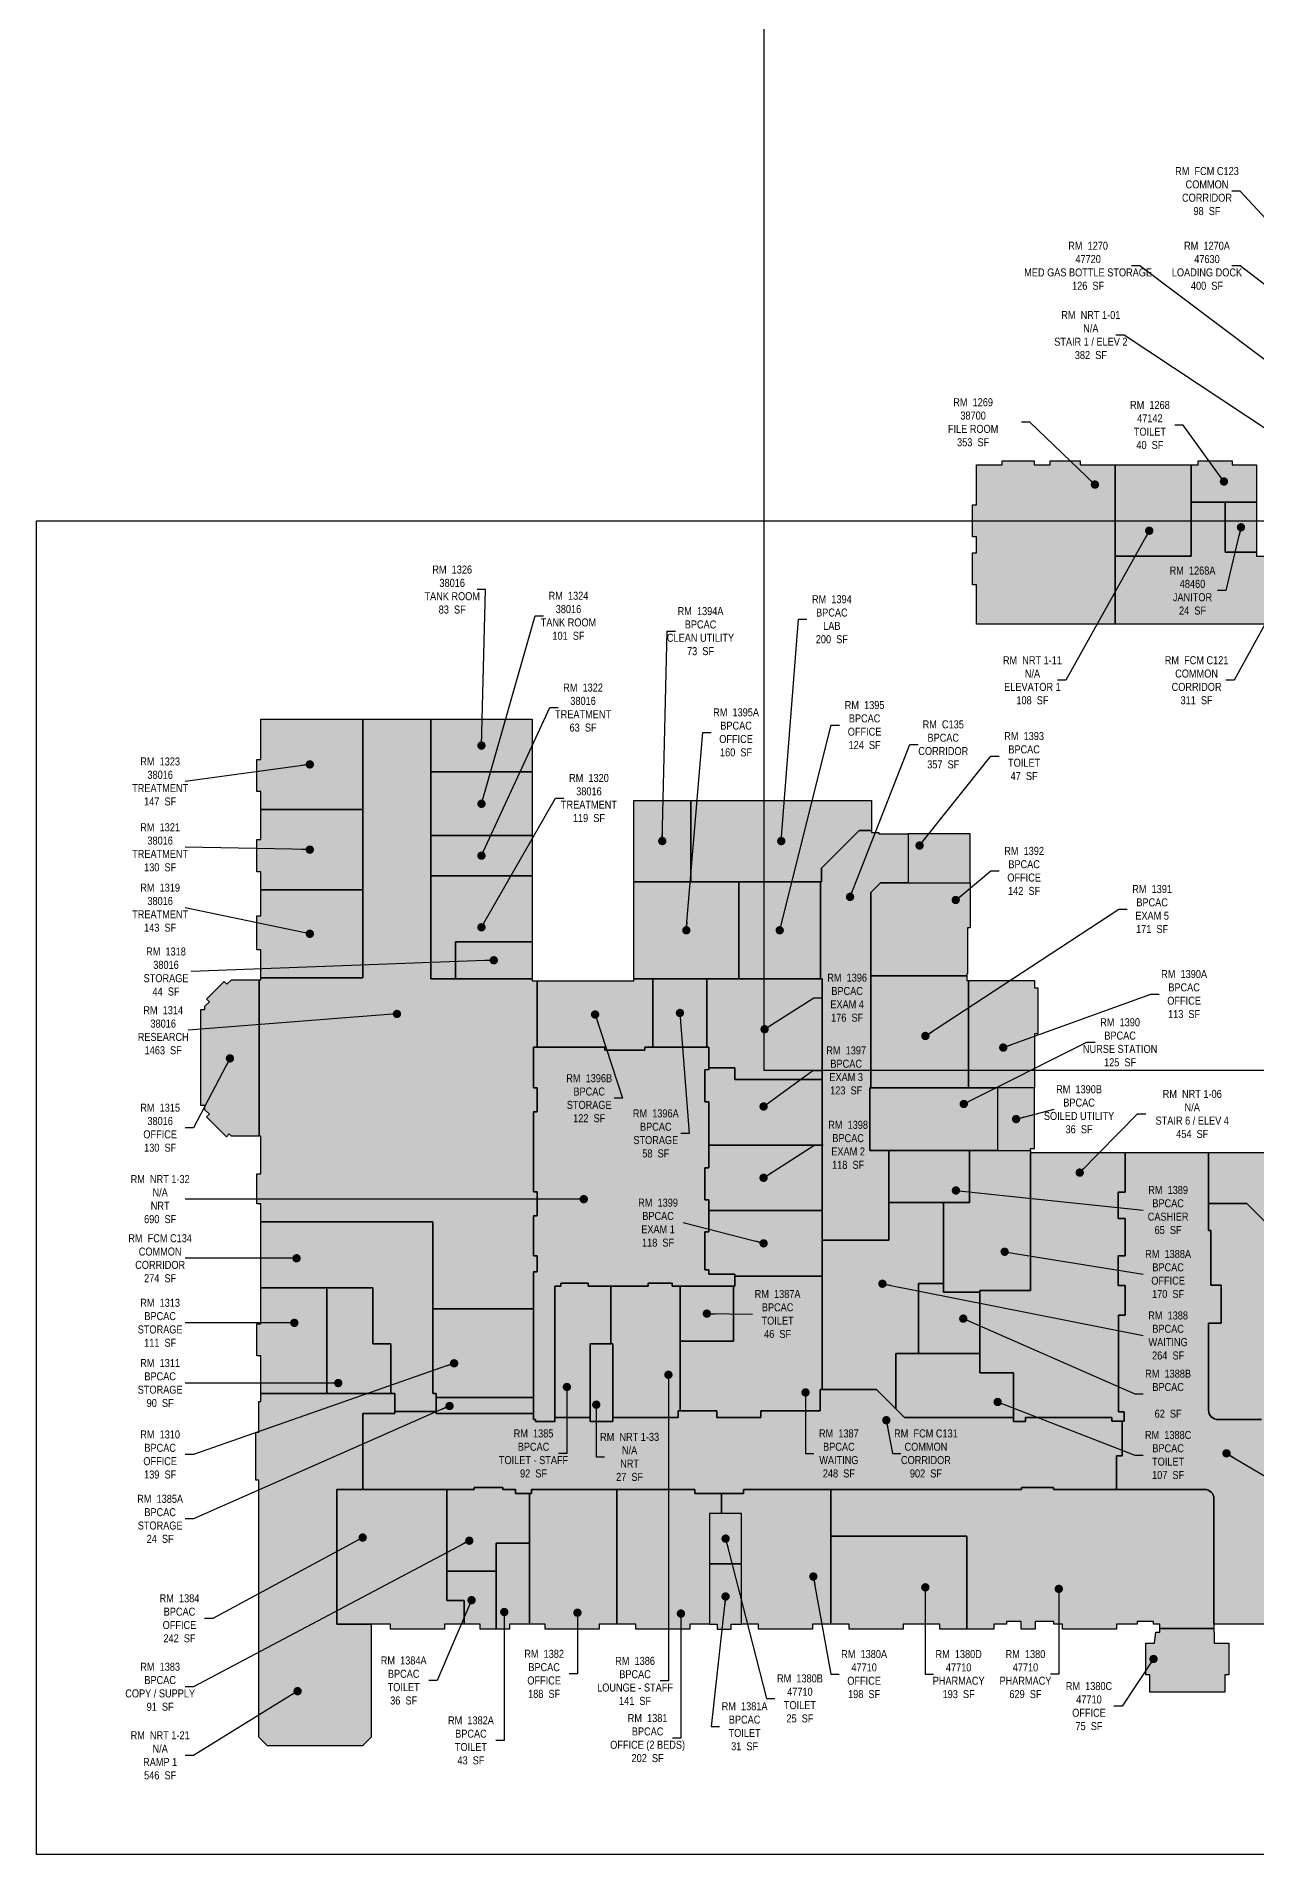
# Model space of a CAD drawing. Header units: inches. Extents: x -324 to 5663, y -491 to 4257.
# Drawn here: x -324 to 1506, y -155 to 2572 of the extents above; entities that cross this region are included whole.
import ezdxf

# ---------------------------------------------------------------- set-up
doc = ezdxf.new("R2010")
doc.units = ezdxf.units.IN
doc.header["$LTSCALE"] = 48
doc.header["$MEASUREMENT"] = 0
for name, color, linetype in [('0-LABEL', 3, 'Continuous'), ('1-NRT', 200, 'Continuous'), ('1-NRT-PTN', 253, 'Continuous'), ('3-FCM', 190, 'Continuous'), ('3-FCM-PTN', 9, 'Continuous'), ('4-OCC', 6, 'Continuous'), ('4-OCC-PTN', 95, 'Continuous')]:
    doc.layers.add(name, color=color, linetype=linetype)
doc.layers.add('VP-Window', color=2, linetype='Continuous', plot=False)
doc.styles.add('ArialN', font='ARIALN.TTF')
doc.dimstyles.new('AB-200', dxfattribs={"dimscale": 200, "dimtxt": 0.070312, "dimasz": 0.0625, "dimexe": 0.0625, "dimexo": 0.125, "dimgap": 0.1875, "dimtad": 0, "dimdec": 4, "dimrnd": 0.0625, "dimzin": 0, "dimdsep": 46, "dimlunit": 4, "dimtxsty": 'ArialN', "dimblk": 'ARCHTICK', "dimcen": 0.0625, "dimclrd": 256, "dimclre": 256, "dimclrt": 256, "dimadec": 0, "dimazin": 0, "dimtfac": 1, "dimtdec": 4, "dimtofl": 0, "dimtmove": 2, "dimatfit": 3, "dimldrblk": 'DOT', "dimfxl": 0, "dimfrac": 2, "dimtolj": 1, "dimtzin": 0, "dimlwd": -1, "dimlwe": -1, "dimarcsym": 0})

# ---------------------------------------------------------------- blocks, each defined once
blk = doc.blocks.new('_ArchTick')
at = {"const_width": 0.15}
blk.add_lwpolyline([(-0.5, -0.5), (0.5, 0.5)], dxfattribs=at)
blk = doc.blocks.new('_Dot')
at = {"lineweight": -2}
blk.add_line((-0.5, 0), (-1, 0), dxfattribs=at)
at = {"const_width": 0.5}
blk.add_lwpolyline([(-0.25, 0, 1), (0.25, 0, 1)], format="xyb", close=True, dxfattribs=at)

msp = doc.modelspace()

# ---------------------------------------------------------------- hatches: boundary and pattern name
at = {"layer": '1-NRT-PTN'}
for points in [[(1294, 1792.8), (1294, 1929.8), (1408, 1929.8), (1408, 1792.8)], [(453.4, 495.1), (424.4, 495.1), (424.4, 498.1), (421.4, 498.1), (421.4, 719.6), (426.9, 719.6), (426.9, 743.6), (421.4, 743.6), (421.4, 803.6), (426.9, 803.6), (426.9, 839.6), (421.4, 839.6), (421.4, 959.6), (426.9, 959.6), (426.9, 995.6), (421.4, 995.6), (421.4, 1056.6), (528.4, 1056.6), (528.4, 1051.9), (588.4, 1051.9), (588.4, 1056.6), (684.4, 1056.6), (684.4, 1022.6), (678.4, 1022.6), (678.4, 974.6), (684.4, 974.6), (684.4, 875.6), (678.4, 875.6), (678.4, 827.6), (684.4, 827.6), (684.4, 779.6), (678.4, 779.6), (678.4, 722.6), (684.4, 722.6), (684.4, 716.1), (723.1, 716.1), (723.1, 698.1), (629.4, 698.1), (629.4, 702.6), (593.4, 702.6), (593.4, 698.1), (503.4, 698.1), (503.4, 702.6), (462.4, 702.6), (462.4, 698.1), (453.4, 698.1)], [(1308.9, 898.6), (1308.9, 839.1), (1298.4, 839.1), (1298.4, 799.6), (1308.9, 799.6), (1308.9, 743.6), (1298.4, 743.6), (1298.4, 699.1), (1308.9, 699.1), (1308.9, 654.6), (1298.9, 654.6), (1298.9, 509.6), (1307.4, 509.6), (1307.4, 495.6), (1288.9, 495.6), (1288.9, 501.1), (1159.4, 501.1), (1159.4, 495.1), (1141.4, 495.1), (1141.4, 568.1), (1090.9, 568.1), (1090.9, 691.6), (1166.9, 691.6), (1166.9, 898.6)], [(506.4, 611.6), (540.4, 611.6), (540.4, 495.1), (506.4, 495.1)], [(165.4, 507.1), (165.4, 393.1), (126.4, 393.1), (126.4, 191), (177.8, 191), (177.8, 21.7), (164.7, 8.6), (22.1, 8.6), (9, 21.7), (9, 407), (4.5, 407), (4.5, 479), (9, 479), (9, 498.1), (9.4, 498.1), (9.4, 525.1), (12, 525.1), (12, 537.1), (213.4, 537.1), (213.4, 507.1)]]:
    msp.add_hatch(color=256, dxfattribs=at).paths.add_polyline_path(points)
at = {"layer": '3-FCM-PTN'}
for points in [[(1686.5, 1792.8), (1686.5, 1682.8), (1641.7, 1682.8), (1641.7, 1690.8), (1294, 1690.8), (1294, 1792.8), (1408, 1792.8), (1408, 1873.6), (1459, 1873.6), (1459, 1798.6), (1506, 1798.6), (1506, 1792.8)], [(275.4, 510.1), (213.4, 510.1), (213.4, 537.1), (207.4, 537.1), (207.4, 611.6), (180.4, 611.6), (180.4, 695.6), (12, 695.6), (12, 794.6), (270.4, 794.6), (270.4, 537.1), (275.4, 537.1)], [(1304.1, 495.6), (1304.1, 443.6), (1295.9, 443.6), (1295.9, 393.1), (1201.4, 393.1), (1201.4, 396.1), (1153.4, 396.1), (1153.4, 393.1), (736.4, 393.1), (736.4, 387.1), (663.4, 387.1), (663.4, 393.1), (418.4, 393.1), (418.4, 387.1), (394.4, 387.1), (394.4, 393.1), (375.4, 393.1), (375.4, 396.1), (332.4, 396.1), (332.4, 393.1), (165.4, 393.1), (165.4, 498.1), (165.4, 507.1), (213.4, 507.1), (213.4, 510.1), (275.4, 510.1), (275.4, 507.1), (421.4, 507.1), (421.4, 498.1), (424.4, 498.1), (424.4, 495.1), (453.4, 495.1), (453.4, 501.1), (506.4, 501.1), (506.4, 495.1), (540.4, 495.1), (540.4, 501.1), (638.4, 501.1), (638.4, 511.2), (696.4, 511.2), (696.4, 501.1), (762.4, 501.1), (762.4, 511.2), (851.4, 511.2), (851.4, 543.1), (935.9, 543.1), (962.3, 516.7), (977.9, 501.1), (1141.4, 501.1), (1141.4, 495.1), (1159.4, 495.1), (1159.4, 501.1), (1288.9, 501.1), (1288.9, 495.6)]]:
    msp.add_hatch(color=256, dxfattribs=at).paths.add_polyline_path(points)
h = msp.add_hatch(color=256, dxfattribs=at)
edge = h.paths.add_edge_path()
edge.add_line((1936.9, 498), (1936.9, 389.5))
edge.add_line((1936.9, 389.5), (1741.9, 389.5))
edge.add_line((1741.9, 389.5), (1741.9, 371.5))
edge.add_line((1741.9, 371.5), (1725.9, 371.5))
edge.add_line((1725.9, 371.5), (1725.9, 365.5))
edge.add_line((1725.9, 365.5), (1711.9, 365.5))
edge.add_line((1711.9, 365.5), (1711.9, 197))
edge.add_line((1711.9, 197), (1705.9, 197))
edge.add_line((1705.9, 197), (1705.9, 191))
edge.add_line((1705.9, 191), (1693.9, 191))
edge.add_line((1693.9, 191), (1693.9, 179))
edge.add_line((1693.9, 179), (1702.8, 179))
edge.add_line((1702.8, 179), (1704.8, 162.6))
edge.add_line((1704.8, 162.6), (1715.8, 162.6))
edge.add_line((1715.8, 162.6), (1715.8, 115.1))
edge.add_line((1715.8, 115.1), (1709.8, 115.1))
edge.add_line((1709.8, 115.1), (1709.8, 89.1))
edge.add_line((1709.8, 89.1), (1596.4, 89.1))
edge.add_line((1596.4, 89.1), (1596.4, 115.1))
edge.add_line((1596.4, 115.1), (1590.4, 115.1))
edge.add_line((1590.4, 115.1), (1590.4, 162.6))
edge.add_line((1590.4, 162.6), (1612.6, 162.6))
edge.add_line((1612.6, 162.6), (1612.6, 179))
edge.add_line((1612.6, 179), (1612.9, 179))
edge.add_line((1612.9, 179), (1612.9, 191))
edge.add_line((1612.9, 191), (1441.9, 191))
edge.add_line((1441.9, 191), (1441.9, 379.1))
edge.add_arc((1427.9, 379.1), 14, 0, 90)
edge.add_line((1427.9, 393.1), (1295.9, 393.1))
edge.add_line((1295.9, 393.1), (1295.9, 443.6))
edge.add_line((1295.9, 443.6), (1304.1, 443.6))
edge.add_line((1304.1, 443.6), (1304.1, 495.6))
edge.add_line((1304.1, 495.6), (1307.4, 495.6))
edge.add_line((1307.4, 495.6), (1307.4, 509.6))
edge.add_line((1307.4, 509.6), (1298.9, 509.6))
edge.add_line((1298.9, 509.6), (1298.9, 561.6))
edge.add_line((1298.9, 561.6), (1298.9, 602.6))
edge.add_line((1298.9, 602.6), (1298.9, 654.6))
edge.add_line((1298.9, 654.6), (1308.9, 654.6))
edge.add_line((1308.9, 654.6), (1308.9, 699.1))
edge.add_line((1308.9, 699.1), (1298.4, 699.1))
edge.add_line((1298.4, 699.1), (1298.4, 743.6))
edge.add_line((1298.4, 743.6), (1308.9, 743.6))
edge.add_line((1308.9, 743.6), (1308.9, 799.6))
edge.add_line((1308.9, 799.6), (1298.4, 799.6))
edge.add_line((1298.4, 799.6), (1298.4, 839.1))
edge.add_line((1298.4, 839.1), (1308.9, 839.1))
edge.add_line((1308.9, 839.1), (1308.9, 898.6))
edge.add_line((1308.9, 898.6), (1433.9, 898.6))
edge.add_line((1433.9, 898.6), (1433.9, 781.6))
edge.add_line((1433.9, 781.6), (1437.4, 781.6))
edge.add_line((1437.4, 781.6), (1437.4, 699.6))
edge.add_line((1437.4, 699.6), (1452.9, 699.6))
edge.add_line((1452.9, 699.6), (1452.9, 642.6))
edge.add_line((1452.9, 642.6), (1433.9, 642.6))
edge.add_line((1433.9, 642.6), (1433.9, 512))
edge.add_arc((1447.9, 512), 14, 180, 270)
edge.add_line((1447.9, 498), (1513.4, 498))
edge.add_line((1513.4, 498), (1513.4, 518.4))
edge.add_line((1513.4, 518.4), (1541.4, 518.4))
edge.add_line((1541.4, 518.4), (1541.4, 517))
edge.add_line((1541.4, 517), (1554.4, 517))
edge.add_line((1554.4, 517), (1554.4, 534))
edge.add_line((1554.4, 534), (1599.4, 534))
edge.add_line((1599.4, 534), (1599.4, 531))
edge.add_line((1599.4, 531), (1633.4, 531))
edge.add_line((1633.4, 531), (1633.4, 534))
edge.add_line((1633.4, 534), (1640.4, 534))
edge.add_line((1640.4, 534), (1640.4, 517))
edge.add_line((1640.4, 517), (1651.4, 517))
edge.add_line((1651.4, 517), (1651.4, 498))
edge.add_line((1651.4, 498), (1717, 498))
edge.add_line((1717, 498), (1717, 517.5))
edge.add_line((1717, 517.5), (1784.4, 517.5))
edge.add_line((1784.4, 517.5), (1784.4, 498))
edge.add_line((1784.4, 498), (1873, 498))
edge.add_line((1873, 498), (1873, 508))
edge.add_line((1873, 508), (1930.9, 508))
edge.add_line((1930.9, 508), (1930.9, 498))
edge.add_line((1930.9, 498), (1936.9, 498))
at = {"layer": '4-OCC-PTN'}
for color, points in [(151, [(1294, 1929.8), (1294, 1690.8), (1086, 1690.8), (1086, 1749.6), (1080, 1749.6), (1080, 1797.6), (1086, 1797.6), (1086, 1821.6), (1080, 1821.6), (1080, 1869.6), (1086, 1869.6), (1086, 1929.8), (1124.2, 1929.8), (1124.2, 1935.8), (1172.2, 1935.8), (1172.2, 1929.8), (1196.2, 1929.8), (1196.2, 1935.8), (1241.2, 1935.8), (1241.2, 1929.8)]), (52, [(1506, 1873.6), (1408, 1873.6), (1408, 1929.8), (1418.2, 1929.8), (1418.2, 1935.8), (1469.2, 1935.8), (1469.2, 1929.8), (1506, 1929.8)]), (201, [(1459, 1873.6), (1506, 1873.6), (1506, 1798.6), (1459, 1798.6)]), (16, [(165.4, 1548.3), (165.4, 1412.6), (12, 1412.6), (12, 1439.6), (6, 1439.6), (6, 1487.6), (12, 1487.6), (12, 1548.3)]), (16, [(426.9, 1155.8), (426.9, 1056.6), (421.4, 1056.6), (421.4, 995.6), (426.9, 995.6), (426.9, 959.6), (421.4, 959.6), (421.4, 839.6), (426.9, 839.6), (426.9, 803.6), (421.4, 803.6), (421.4, 743.6), (426.9, 743.6), (426.9, 719.6), (421.4, 719.6), (421.4, 664.1), (270.4, 664.1), (270.4, 794.6), (12, 794.6), (12, 821.6), (6, 821.6), (6, 866.6), (12, 866.6), (12, 923), (9.5, 923), (9.5, 1157.3), (12, 1157.3), (12, 1160.3), (165.4, 1160.3), (165.4, 1548.3), (267.4, 1548.3), (267.4, 1158.8), (419, 1158.8), (419, 1155.8)]), (16, [(267.4, 1548.3), (419, 1548.3), (419, 1469.1), (267.4, 1469.1)]), (16, [(267.4, 1469.1), (419, 1469.1), (419, 1373.6), (267.4, 1373.6)]), (105, [(571.5, 1426.3), (657.4, 1426.3), (657.4, 1304.6), (571.5, 1304.6)]), (105, [(928.5, 1381.1), (909.6, 1381.1), (853.4, 1324.9), (853.4, 1304.6), (657.4, 1304.6), (657.4, 1426.3), (928.5, 1426.3)]), (16, [(165.4, 1412.6), (165.4, 1292.6), (12, 1292.6), (12, 1319.6), (6, 1319.6), (6, 1367.6), (12, 1367.6), (12, 1412.6)]), (16, [(419, 1313.6), (267.4, 1313.6), (267.4, 1373.6), (419, 1373.6)]), (105, [(983.4, 1376.3), (983.4, 1303.1), (942, 1303.1), (927.4, 1288.5), (927.4, 995.6), (925.9, 995.6), (925.9, 901.6), (954.4, 901.6), (954.4, 767.1), (854.4, 767.1), (854.4, 1158.8), (851.9, 1158.8), (851.9, 1304.6), (853.4, 1304.6), (853.4, 1324.9), (909.6, 1381.1), (928.5, 1381.1), (928.5, 1378.1), (939.5, 1378.1), (939.5, 1376.3)]), (105, [(983.4, 1303.1), (1076.4, 1303.1), (1076.4, 1376.3), (983.4, 1376.3)]), (16, [(419, 1214.6), (304.4, 1214.6), (304.4, 1158.8), (267.4, 1158.8), (267.4, 1313.6), (419, 1313.6)]), (16, [(165.4, 1292.6), (165.4, 1160.3), (12, 1160.3), (12, 1202.6), (6, 1202.6), (6, 1253.6), (12, 1253.6), (12, 1292.6)]), (105, [(729.4, 1158.8), (571.7, 1158.8), (571.7, 1304.6), (729.4, 1304.6)]), (105, [(851.9, 1158.8), (729.4, 1158.8), (729.4, 1304.6), (851.9, 1304.6)]), (105, [(1071.3, 1163.6), (927.4, 1163.6), (927.4, 1288.5), (942, 1303.1), (1076.4, 1303.1), (1076.4, 1235.6), (1072.4, 1235.6), (1072.4, 1166.6), (1071.3, 1166.6)]), (16, [(304.4, 1214.6), (419, 1214.6), (419, 1158.8), (304.4, 1158.8)]), (16, [(9.5, 1157.3), (9.5, 923), (-32, 923), (-35.2, 926.2), (-39.4, 921.9), (-69.2, 951.7), (-65, 955.9), (-71.6, 962.6), (-71.7, 969.1), (-77.7, 969.1), (-77.7, 1113.1), (-71.7, 1113.1), (-71.7, 1117.7), (-65, 1124.4), (-69.3, 1128.6), (-42.9, 1154.9), (-38.7, 1150.7), (-32, 1157.3)]), (105, [(600.4, 1158.8), (600.4, 1056.6), (588.4, 1056.6), (588.4, 1051.9), (528.4, 1051.9), (528.4, 1056.6), (426.9, 1056.6), (426.9, 1155.8), (571.7, 1155.8), (571.7, 1158.8)]), (105, [(600.4, 1158.8), (681.4, 1158.8), (681.4, 1056.6), (600.4, 1056.6)]), (105, [(854.4, 1007.7), (723.4, 1007.7), (723.4, 1025.3), (684.4, 1025.3), (684.4, 1056.6), (681.4, 1056.6), (681.4, 1158.8), (854.4, 1158.8)]), (105, [(927.4, 1163.6), (1071.3, 1163.6), (1071.3, 1156.6), (1073.8, 1156.6), (1073.8, 995.6), (927.4, 995.6)]), (105, [(1172.9, 995.6), (1073.8, 995.6), (1073.8, 1156.6), (1172.9, 1156.6), (1172.9, 1145.6), (1177.9, 1145.6), (1177.9, 1076.6), (1172.9, 1076.6)]), (105, [(854.4, 909.6), (684.4, 909.6), (684.4, 974.6), (678.4, 974.6), (678.4, 1022.6), (684.4, 1022.8), (684.4, 1025.3), (723.4, 1025.3), (723.4, 1007.7), (854.4, 1007.7)]), (105, [(1117.5, 901.6), (925.9, 901.6), (925.9, 995.6), (1117.5, 995.6)]), (105, [(1166.9, 901.6), (1166.9, 904.6), (1172.9, 904.6), (1172.9, 995.6), (1117.5, 995.6), (1117.5, 901.6)]), (105, [(854.4, 811.4), (684.4, 811.4), (684.4, 827.6), (678.4, 827.6), (678.4, 875.6), (684.4, 875.6), (684.4, 909.6), (854.4, 909.6)]), (105, [(954.4, 901.6), (1075.1, 901.6), (1075.1, 823.6), (954.4, 823.6)]), (105, [(1090.9, 688.9), (1036.4, 688.9), (1036.4, 823.6), (1075.1, 823.6), (1075.1, 901.6), (1166.9, 901.6), (1166.9, 691.6), (1090.9, 691.6)]), (105, [(2234.9, 633.5), (2189.4, 633.5), (2189.4, 498), (2118.1, 498), (2118.1, 645), (1733.8, 645), (1733.8, 660.6), (1671.5, 660.6), (1671.5, 680.6), (1577.4, 680.6), (1577.4, 712.6), (1576.4, 712.6), (1576.4, 737.1), (1491.3, 822.1), (1433.9, 822.1), (1433.9, 898.6), (1524.4, 898.6), (1524.4, 859.1), (1613.4, 770.1), (1778.6, 770.1), (1778.6, 726.6), (1773.4, 726.6), (1773.4, 696.2), (1808.9, 696.2), (1808.9, 703.1), (1889.9, 703.1), (1889.9, 696.2), (1944.9, 696.2), (1944.9, 703.1), (2025.9, 703.1), (2025.9, 696.2), (2080.9, 696.2), (2080.9, 703.1), (2161.9, 703.1), (2161.9, 696.2), (2216.9, 696.2), (2216.9, 703.1), (2234.9, 703.1)]), (105, [(964.8, 514.2), (935.9, 543.1), (854.4, 543.1), (854.4, 767.1), (954.4, 767.1), (954.4, 823.6), (1036.4, 823.6), (1036.4, 702.2), (998.9, 702.2), (998.9, 597.2), (964.8, 597.2)]), (105, [(854.4, 713.1), (723.1, 713.1), (723.1, 716.1), (684.4, 716.1), (684.4, 722.6), (678.4, 722.6), (678.4, 779.6), (684.4, 779.6), (684.4, 811.4), (854.4, 811.4)]), (105, [(641.4, 511.2), (641.4, 615.4), (721.1, 615.4), (721.1, 698.1), (723.1, 698.1), (723.1, 713.1), (854.4, 713.1), (854.4, 543.1), (851.4, 543.1), (851.4, 511.2), (762.4, 511.2), (762.4, 501.1), (696.4, 501.1), (696.4, 511.2)]), (105, [(111.4, 537.1), (12, 537.1), (12, 593.6), (6, 593.6), (6, 641.6), (12, 641.6), (12, 695.6), (111.4, 695.6)]), (105, [(111.4, 537.1), (111.4, 695.6), (180.4, 695.6), (180.4, 611.6), (207.4, 611.6), (207.4, 537.1)]), (105, [(506.4, 501.1), (453.4, 501.1), (453.4, 698.1), (462.4, 698.1), (462.4, 702.6), (503.4, 702.6), (503.4, 698.1), (537.4, 698.1), (537.4, 611.6), (506.4, 611.6)]), (105, [(540.4, 501.1), (540.4, 611.6), (537.4, 611.6), (537.4, 698.1), (593.4, 698.1), (593.4, 702.6), (629.4, 702.6), (629.4, 698.1), (641.4, 698.1), (641.4, 511.2), (638.4, 511.2), (638.4, 501.1)]), (105, [(641.4, 698.1), (721.1, 698.1), (721.1, 615.4), (641.4, 615.4)]), (105, [(1090.9, 597.2), (998.9, 597.2), (998.9, 702.2), (1036.4, 702.2), (1036.4, 688.9), (1090.9, 688.9)]), (105, [(421.4, 531.1), (275.4, 531.1), (275.4, 537.1), (270.4, 537.1), (270.4, 664.1), (421.4, 664.1)]), (105, [(964.8, 514.2), (964.8, 597.2), (1090.9, 597.2), (1090.9, 568.1), (1141.4, 568.1), (1141.4, 501.1), (977.9, 501.1)]), (105, [(275.4, 531.1), (421.4, 531.1), (421.4, 507.1), (275.4, 507.1)]), (105, [(317.4, 226.6), (317.4, 191), (287.9, 191), (287.9, 183.5), (206.9, 183.5), (206.9, 191), (126.4, 191), (126.4, 393.1), (291.4, 393.1), (291.4, 270.6), (291.4, 226.6)]), (105, [(415.4, 312.6), (365.4, 312.6), (365.4, 270.6), (291.4, 270.6), (291.4, 393.1), (332.4, 393.1), (332.4, 396.1), (375.4, 396.1), (375.4, 393.1), (394.4, 393.1), (394.4, 387.1), (415.4, 387.1)]), (105, [(415.4, 191), (415.4, 387.1), (418.4, 387.1), (418.4, 393.1), (546.4, 393.1), (546.4, 191), (519.9, 191), (519.9, 183.5), (438.9, 183.5), (438.9, 191)]), (105, [(546.4, 191), (546.4, 393.1), (663.4, 393.1), (663.4, 387.1), (703.4, 387.1), (703.4, 357.1), (685.4, 357.1), (685.4, 281.6), (685.4, 191), (655.9, 191), (655.9, 183.5), (574.9, 183.5), (574.9, 191)]), (77, [(733.4, 191), (733.4, 281.6), (733.4, 357.1), (703.4, 357.1), (703.4, 387.1), (736.4, 387.1), (736.4, 393.1), (867.4, 393.1), (867.4, 191), (839.9, 191), (839.9, 183.5), (758.9, 183.5), (758.9, 191)]), (77, [(733.4, 357.1), (685.4, 357.1), (685.4, 281.6), (733.4, 281.6)]), (105, [(365.4, 183.5), (365.4, 312.6), (415.4, 312.6), (415.4, 191), (385.4, 191), (385.4, 183.5)]), (77, [(867.4, 191), (867.4, 323.1), (1071.4, 323.1), (1071.4, 183.5), (1030.9, 183.5), (1030.9, 191), (975.9, 191), (975.9, 183.5), (894.9, 183.5), (894.9, 191)]), (105, [(685.4, 191), (696.9, 191), (696.9, 183.5), (717.9, 183.5), (717.9, 191), (733.4, 191), (733.4, 281.6), (685.4, 281.6)]), (105, [(291.4, 270.6), (365.4, 270.6), (365.4, 183.5), (341.4, 183.5), (341.4, 191), (317.4, 191), (317.4, 226.6), (291.4, 226.6)]), (77, [(1360.9, 184.5), (1441.9, 184.5), (1441.9, 179), (1442.2, 179), (1442.2, 162.6), (1464.4, 162.6), (1464.4, 115.1), (1458.4, 115.1), (1458.4, 89.1), (1345.8, 89.1), (1345.8, 115.1), (1339.8, 115.1), (1339.8, 162.6), (1352.8, 162.6), (1354.8, 179), (1360.9, 179)])]:
    msp.add_hatch(color=color, dxfattribs=at).paths.add_polyline_path(points)
h = msp.add_hatch(color=105, dxfattribs=at)
edge = h.paths.add_edge_path()
edge.add_line((1433.9, 822.1), (1491.3, 822.1))
edge.add_line((1491.3, 822.1), (1576.4, 737.1))
edge.add_line((1576.4, 737.1), (1576.4, 712.6))
edge.add_line((1576.4, 712.6), (1517.4, 712.6))
edge.add_line((1517.4, 712.6), (1517.4, 653.4))
edge.add_line((1517.4, 653.4), (1577.4, 653.4))
edge.add_line((1577.4, 653.4), (1577.4, 680.6))
edge.add_line((1577.4, 680.6), (1671.5, 680.6))
edge.add_line((1671.5, 680.6), (1671.5, 660.6))
edge.add_line((1671.5, 660.6), (1733.8, 660.6))
edge.add_line((1733.8, 660.6), (1733.8, 517.5))
edge.add_line((1733.8, 517.5), (1717, 517.5))
edge.add_line((1717, 517.5), (1717, 498))
edge.add_line((1717, 498), (1651.4, 498))
edge.add_line((1651.4, 498), (1651.4, 517))
edge.add_line((1651.4, 517), (1640.4, 517))
edge.add_line((1640.4, 517), (1640.4, 534))
edge.add_line((1640.4, 534), (1633.4, 534))
edge.add_line((1633.4, 534), (1633.4, 531))
edge.add_line((1633.4, 531), (1599.4, 531))
edge.add_line((1599.4, 531), (1599.4, 534))
edge.add_line((1599.4, 534), (1554.4, 534))
edge.add_line((1554.4, 534), (1554.4, 517))
edge.add_line((1554.4, 517), (1541.4, 517))
edge.add_line((1541.4, 517), (1541.4, 518.4))
edge.add_line((1541.4, 518.4), (1513.4, 518.4))
edge.add_line((1513.4, 518.4), (1513.4, 498))
edge.add_line((1513.4, 498), (1447.9, 498))
edge.add_arc((1447.9, 512), 14, 180, 270, ccw=False)
edge.add_line((1433.9, 512), (1433.9, 642.6))
edge.add_line((1433.9, 642.6), (1452.9, 642.6))
edge.add_line((1452.9, 642.6), (1452.9, 699.6))
edge.add_line((1452.9, 699.6), (1437.4, 699.6))
edge.add_line((1437.4, 699.6), (1437.4, 781.6))
edge.add_line((1437.4, 781.6), (1433.9, 781.6))
edge.add_line((1433.9, 781.6), (1433.9, 822.1))
h = msp.add_hatch(color=77, dxfattribs=at)
edge = h.paths.add_edge_path()
edge.add_line((1071.4, 183.5), (1071.4, 323.1))
edge.add_line((1071.4, 323.1), (867.4, 323.1))
edge.add_line((867.4, 323.1), (867.4, 393.1))
edge.add_line((867.4, 393.1), (1153.4, 393.1))
edge.add_line((1153.4, 393.1), (1153.4, 396.1))
edge.add_line((1153.4, 396.1), (1201.4, 396.1))
edge.add_line((1201.4, 396.1), (1201.4, 393.1))
edge.add_line((1201.4, 393.1), (1427.9, 393.1))
edge.add_arc((1427.9, 379.1), 14, 0, 90, ccw=False)
edge.add_line((1441.9, 379.1), (1441.9, 184.5))
edge.add_line((1441.9, 184.5), (1360.9, 184.5))
edge.add_line((1360.9, 184.5), (1360.9, 191))
edge.add_line((1360.9, 191), (1351.4, 191))
edge.add_line((1351.4, 191), (1351.4, 195))
edge.add_line((1351.4, 195), (1326.8, 195))
edge.add_line((1326.8, 195), (1326.8, 191))
edge.add_line((1326.8, 191), (1295.9, 191))
edge.add_line((1295.9, 191), (1295.9, 183.5))
edge.add_line((1295.9, 183.5), (1214.9, 183.5))
edge.add_line((1214.9, 183.5), (1214.9, 191))
edge.add_line((1214.9, 191), (1201.9, 191))
edge.add_line((1201.9, 191), (1201.9, 195))
edge.add_line((1201.9, 195), (1173.9, 195))
edge.add_line((1173.9, 195), (1173.9, 183.5))
edge.add_line((1173.9, 183.5), (1152.9, 183.5))
edge.add_line((1152.9, 183.5), (1152.9, 195))
edge.add_line((1152.9, 195), (1130.9, 195))
edge.add_line((1130.9, 195), (1130.9, 191))
edge.add_line((1130.9, 191), (1111.9, 191))
edge.add_line((1111.9, 191), (1111.9, 183.5))
edge.add_line((1111.9, 183.5), (1071.4, 183.5))

# ---------------------------------------------------------------- linework, layer by layer
at = {"layer": '1-NRT'}
for points in [[(1294, 1792.8), (1294, 1929.8), (1408, 1929.8), (1408, 1792.8)], [(453.4, 495.1), (424.4, 495.1), (424.4, 498.1), (421.4, 498.1), (421.4, 719.6), (426.9, 719.6), (426.9, 743.6), (421.4, 743.6), (421.4, 803.6), (426.9, 803.6), (426.9, 839.6), (421.4, 839.6), (421.4, 959.6), (426.9, 959.6), (426.9, 995.6), (421.4, 995.6), (421.4, 1056.6), (528.4, 1056.6), (528.4, 1051.9), (588.4, 1051.9), (588.4, 1056.6), (684.4, 1056.6), (684.4, 1022.6), (678.4, 1022.6), (678.4, 974.6), (684.4, 974.6), (684.4, 875.6), (678.4, 875.6), (678.4, 827.6), (684.4, 827.6), (684.4, 779.6), (678.4, 779.6), (678.4, 722.6), (684.4, 722.6), (684.4, 716.1), (723.1, 716.1), (723.1, 698.1), (629.4, 698.1), (629.4, 702.6), (593.4, 702.6), (593.4, 698.1), (503.4, 698.1), (503.4, 702.6), (462.4, 702.6), (462.4, 698.1), (453.4, 698.1)], [(1308.9, 898.6), (1308.9, 839.1), (1298.4, 839.1), (1298.4, 799.6), (1308.9, 799.6), (1308.9, 743.6), (1298.4, 743.6), (1298.4, 699.1), (1308.9, 699.1), (1308.9, 654.6), (1298.9, 654.6), (1298.9, 509.6), (1307.4, 509.6), (1307.4, 495.6), (1288.9, 495.6), (1288.9, 501.1), (1159.4, 501.1), (1159.4, 495.1), (1141.4, 495.1), (1141.4, 568.1), (1090.9, 568.1), (1090.9, 691.6), (1166.9, 691.6), (1166.9, 898.6)], [(506.4, 611.6), (540.4, 611.6), (540.4, 495.1), (506.4, 495.1)], [(165.4, 507.1), (165.4, 393.1), (126.4, 393.1), (126.4, 191), (177.8, 191), (177.8, 21.7), (164.7, 8.6), (22.1, 8.6), (9, 21.7), (9, 407), (4.5, 407), (4.5, 479), (9, 479), (9, 498.1), (9.4, 498.1), (9.4, 525.1), (12, 525.1), (12, 537.1), (213.4, 537.1), (213.4, 507.1)]]:
    msp.add_lwpolyline(points, close=True, dxfattribs=at)
at = {"layer": '3-FCM'}
for points in [[(1686.5, 1792.8), (1686.5, 1682.8), (1641.7, 1682.8), (1641.7, 1690.8), (1294, 1690.8), (1294, 1792.8), (1408, 1792.8), (1408, 1873.6), (1459, 1873.6), (1459, 1798.6), (1506, 1798.6), (1506, 1792.8)], [(275.4, 510.1), (213.4, 510.1), (213.4, 537.1), (207.4, 537.1), (207.4, 611.6), (180.4, 611.6), (180.4, 695.6), (12, 695.6), (12, 794.6), (270.4, 794.6), (270.4, 537.1), (275.4, 537.1)], [(1304.1, 495.6), (1304.1, 443.6), (1295.9, 443.6), (1295.9, 393.1), (1201.4, 393.1), (1201.4, 396.1), (1153.4, 396.1), (1153.4, 393.1), (736.4, 393.1), (736.4, 387.1), (663.4, 387.1), (663.4, 393.1), (418.4, 393.1), (418.4, 387.1), (394.4, 387.1), (394.4, 393.1), (375.4, 393.1), (375.4, 396.1), (332.4, 396.1), (332.4, 393.1), (165.4, 393.1), (165.4, 498.1), (165.4, 498.1), (165.4, 507.1), (213.4, 507.1), (213.4, 510.1), (275.4, 510.1), (275.4, 507.1), (421.4, 507.1), (421.4, 498.1), (424.4, 498.1), (424.4, 495.1), (453.4, 495.1), (453.4, 501.1), (506.4, 501.1), (506.4, 495.1), (540.4, 495.1), (540.4, 501.1), (638.4, 501.1), (638.4, 511.2), (696.4, 511.2), (696.4, 501.1), (762.4, 501.1), (762.4, 511.2), (851.4, 511.2), (851.4, 543.1), (935.9, 543.1), (962.3, 516.7), (962.3, 516.7), (977.9, 501.1), (1141.4, 501.1), (1141.4, 495.1), (1159.4, 495.1), (1159.4, 501.1), (1288.9, 501.1), (1288.9, 495.6)]]:
    msp.add_lwpolyline(points, close=True, dxfattribs=at)
msp.add_lwpolyline([(1612.9, 191), (1441.9, 191), (1441.9, 379.1, 0.414214), (1427.9, 393.1), (1295.9, 393.1), (1295.9, 443.6), (1304.1, 443.6), (1304.1, 495.6), (1307.4, 495.6), (1307.4, 509.6), (1298.9, 509.6), (1298.9, 561.6), (1298.9, 602.6), (1298.9, 654.6), (1308.9, 654.6), (1308.9, 699.1), (1298.4, 699.1), (1298.4, 743.6), (1308.9, 743.6), (1308.9, 799.6), (1298.4, 799.6), (1298.4, 839.1), (1308.9, 839.1), (1308.9, 898.6), (1433.9, 898.6), (1433.9, 781.6), (1437.4, 781.6), (1437.4, 699.6), (1452.9, 699.6), (1452.9, 642.6), (1433.9, 642.6), (1433.9, 512, 0.414214), (1447.9, 498), (1513.4, 498)], format="xyb", dxfattribs=at)
at = {"layer": '4-OCC'}
for points in [[(1294, 1929.8), (1294, 1690.8), (1086, 1690.8), (1086, 1749.6), (1080, 1749.6), (1080, 1797.6), (1086, 1797.6), (1086, 1821.6), (1080, 1821.6), (1080, 1869.6), (1086, 1869.6), (1086, 1929.8), (1124.2, 1929.8), (1124.2, 1935.8), (1172.2, 1935.8), (1172.2, 1929.8), (1196.2, 1929.8), (1196.2, 1935.8), (1241.2, 1935.8), (1241.2, 1929.8)], [(1506, 1873.6), (1408, 1873.6), (1408, 1929.8), (1418.2, 1929.8), (1418.2, 1935.8), (1469.2, 1935.8), (1469.2, 1929.8), (1506, 1929.8)], [(1459, 1873.6), (1506, 1873.6), (1506, 1798.6), (1459, 1798.6)], [(426.9, 1155.8), (426.9, 1056.6), (421.4, 1056.6), (421.4, 995.6), (426.9, 995.6), (426.9, 959.6), (421.4, 959.6), (421.4, 839.6), (426.9, 839.6), (426.9, 803.6), (421.4, 803.6), (421.4, 743.6), (426.9, 743.6), (426.9, 719.6), (421.4, 719.6), (421.4, 664.1), (270.4, 664.1), (270.4, 794.6), (12, 794.6), (12, 821.6), (6, 821.6), (6, 866.6), (12, 866.6), (12, 923), (9.5, 923), (9.5, 1157.3), (12, 1157.3), (12, 1160.3), (165.4, 1160.3), (165.4, 1548.3), (267.4, 1548.3), (267.4, 1158.8), (419, 1158.8), (419, 1155.8)], [(165.4, 1548.3), (165.4, 1412.6), (12, 1412.6), (12, 1439.6), (6, 1439.6), (6, 1487.6), (12, 1487.6), (12, 1548.3)], [(267.4, 1548.3), (419, 1548.3), (419, 1469.1), (267.4, 1469.1)], [(267.4, 1469.1), (419, 1469.1), (419, 1373.6), (267.4, 1373.6)], [(571.5, 1426.3), (657.4, 1426.3), (657.4, 1304.6), (571.5, 1304.6)], [(928.5, 1381.1), (909.6, 1381.1), (853.4, 1324.9), (853.4, 1304.6), (657.4, 1304.6), (657.4, 1426.3), (928.5, 1426.3)], [(165.4, 1412.6), (165.4, 1292.6), (12, 1292.6), (12, 1319.6), (6, 1319.6), (6, 1367.6), (12, 1367.6), (12, 1412.6)], [(419, 1313.6), (267.4, 1313.6), (267.4, 1373.6), (419, 1373.6)], [(983.4, 1376.3), (983.4, 1303.1), (942, 1303.1), (927.4, 1288.5), (927.4, 995.6), (925.9, 995.6), (925.9, 901.6), (954.4, 901.6), (954.4, 767.1), (854.4, 767.1), (854.4, 1158.8), (851.9, 1158.8), (851.9, 1304.6), (853.4, 1304.6), (853.4, 1324.9), (909.6, 1381.1), (928.5, 1381.1), (928.5, 1378.1), (939.5, 1378.1), (939.5, 1376.3)], [(983.4, 1303.1), (1076.4, 1303.1), (1076.4, 1376.3), (983.4, 1376.3)], [(419, 1214.6), (304.4, 1214.6), (304.4, 1158.8), (267.4, 1158.8), (267.4, 1313.6), (419, 1313.6)], [(165.4, 1292.6), (165.4, 1160.3), (12, 1160.3), (12, 1202.6), (6, 1202.6), (6, 1253.6), (12, 1253.6), (12, 1292.6)], [(729.4, 1158.8), (571.7, 1158.8), (571.7, 1304.6), (729.4, 1304.6)], [(851.9, 1158.8), (729.4, 1158.8), (729.4, 1304.6), (851.9, 1304.6)], [(1071.3, 1163.6), (927.4, 1163.6), (927.4, 1288.5), (942, 1303.1), (1076.4, 1303.1), (1076.4, 1235.6), (1072.4, 1235.6), (1072.4, 1166.6), (1071.3, 1166.6)], [(304.4, 1214.6), (419, 1214.6), (419, 1158.8), (304.4, 1158.8)], [(9.5, 1157.3), (9.5, 923), (-32, 923), (-35.2, 926.2), (-39.4, 921.9), (-69.2, 951.7), (-65, 955.9), (-71.6, 962.6), (-71.7, 969.1), (-77.7, 969.1), (-77.7, 1113.1), (-71.7, 1113.1), (-71.7, 1117.7), (-65, 1124.4), (-69.3, 1128.6), (-42.9, 1154.9), (-38.7, 1150.7), (-32, 1157.3)], [(600.4, 1158.8), (600.4, 1056.6), (588.4, 1056.6), (588.4, 1051.9), (528.4, 1051.9), (528.4, 1056.6), (426.9, 1056.6), (426.9, 1155.8), (571.7, 1155.8), (571.7, 1158.8)], [(600.4, 1158.8), (681.4, 1158.8), (681.4, 1056.6), (600.4, 1056.6)], [(854.4, 1007.7), (723.4, 1007.7), (723.4, 1025.3), (684.4, 1025.3), (684.4, 1056.6), (681.4, 1056.6), (681.4, 1158.8), (854.4, 1158.8)], [(927.4, 1163.6), (1071.3, 1163.6), (1071.3, 1156.6), (1073.8, 1156.6), (1073.8, 995.6), (927.4, 995.6)], [(1172.9, 995.6), (1073.8, 995.6), (1073.8, 1156.6), (1172.9, 1156.6), (1172.9, 1145.6), (1177.9, 1145.6), (1177.9, 1076.6), (1172.9, 1076.6)], [(854.4, 909.6), (684.4, 909.6), (684.4, 974.6), (678.4, 974.6), (678.4, 1022.6), (684.4, 1022.8), (684.4, 1025.3), (723.4, 1025.3), (723.4, 1007.7), (854.4, 1007.7)], [(1117.5, 901.6), (925.9, 901.6), (925.9, 995.6), (1117.5, 995.6)], [(1166.9, 901.6), (1166.9, 904.6), (1172.9, 904.6), (1172.9, 995.6), (1117.5, 995.6), (1117.5, 901.6)], [(854.4, 811.4), (684.4, 811.4), (684.4, 827.6), (678.4, 827.6), (678.4, 875.6), (684.4, 875.6), (684.4, 909.6), (854.4, 909.6)], [(954.4, 901.6), (1075.1, 901.6), (1075.1, 823.6), (954.4, 823.6)], [(1090.9, 688.9), (1036.4, 688.9), (1036.4, 823.6), (1075.1, 823.6), (1075.1, 901.6), (1166.9, 901.6), (1166.9, 691.6), (1090.9, 691.6)], [(964.8, 514.2), (935.9, 543.1), (854.4, 543.1), (854.4, 767.1), (954.4, 767.1), (954.4, 823.6), (1036.4, 823.6), (1036.4, 702.2), (998.9, 702.2), (998.9, 597.2), (964.8, 597.2)], [(854.4, 713.1), (723.1, 713.1), (723.1, 716.1), (684.4, 716.1), (684.4, 722.6), (678.4, 722.6), (678.4, 779.6), (684.4, 779.6), (684.4, 811.4), (854.4, 811.4)], [(641.4, 511.2), (641.4, 615.4), (721.1, 615.4), (721.1, 698.1), (723.1, 698.1), (723.1, 713.1), (854.4, 713.1), (854.4, 543.1), (851.4, 543.1), (851.4, 511.2), (762.4, 511.2), (762.4, 501.1), (696.4, 501.1), (696.4, 511.2)], [(111.4, 537.1), (12, 537.1), (12, 593.6), (6, 593.6), (6, 641.6), (12, 641.6), (12, 695.6), (111.4, 695.6)], [(111.4, 537.1), (111.4, 695.6), (180.4, 695.6), (180.4, 611.6), (207.4, 611.6), (207.4, 537.1)], [(506.4, 501.1), (453.4, 501.1), (453.4, 698.1), (462.4, 698.1), (462.4, 702.6), (503.4, 702.6), (503.4, 698.1), (537.4, 698.1), (537.4, 611.6), (506.4, 611.6)], [(540.4, 501.1), (540.4, 611.6), (537.4, 611.6), (537.4, 698.1), (593.4, 698.1), (593.4, 702.6), (629.4, 702.6), (629.4, 698.1), (641.4, 698.1), (641.4, 511.2), (638.4, 511.2), (638.4, 501.1)], [(641.4, 698.1), (721.1, 698.1), (721.1, 615.4), (641.4, 615.4)], [(1090.9, 597.2), (998.9, 597.2), (998.9, 702.2), (1036.4, 702.2), (1036.4, 688.9), (1090.9, 688.9)], [(421.4, 531.1), (275.4, 531.1), (275.4, 537.1), (270.4, 537.1), (270.4, 664.1), (421.4, 664.1)], [(964.8, 514.2), (964.8, 597.2), (1090.9, 597.2), (1090.9, 568.1), (1141.4, 568.1), (1141.4, 501.1), (977.9, 501.1)], [(275.4, 531.1), (421.4, 531.1), (421.4, 507.1), (275.4, 507.1)], [(317.4, 226.6), (317.4, 191), (287.9, 191), (287.9, 183.5), (206.9, 183.5), (206.9, 191), (126.4, 191), (126.4, 393.1), (291.4, 393.1), (291.4, 270.6), (291.4, 226.6)], [(415.4, 312.6), (365.4, 312.6), (365.4, 270.6), (291.4, 270.6), (291.4, 393.1), (332.4, 393.1), (332.4, 396.1), (375.4, 396.1), (375.4, 393.1), (394.4, 393.1), (394.4, 387.1), (415.4, 387.1)], [(415.4, 191), (415.4, 387.1), (418.4, 387.1), (418.4, 393.1), (546.4, 393.1), (546.4, 191), (519.9, 191), (519.9, 183.5), (438.9, 183.5), (438.9, 191)], [(546.4, 191), (546.4, 393.1), (663.4, 393.1), (663.4, 387.1), (703.4, 387.1), (703.4, 357.1), (685.4, 357.1), (685.4, 281.6), (685.4, 191), (655.9, 191), (655.9, 183.5), (574.9, 183.5), (574.9, 191)], [(733.4, 191), (733.4, 281.6), (733.4, 357.1), (703.4, 357.1), (703.4, 387.1), (736.4, 387.1), (736.4, 393.1), (867.4, 393.1), (867.4, 191), (839.9, 191), (839.9, 183.5), (758.9, 183.5), (758.9, 191)], [(733.4, 357.1), (685.4, 357.1), (685.4, 281.6), (733.4, 281.6)], [(365.4, 183.5), (365.4, 312.6), (415.4, 312.6), (415.4, 191), (385.4, 191), (385.4, 183.5)], [(867.4, 191), (867.4, 323.1), (1071.4, 323.1), (1071.4, 183.5), (1030.9, 183.5), (1030.9, 191), (975.9, 191), (975.9, 183.5), (894.9, 183.5), (894.9, 191)], [(685.4, 191), (696.9, 191), (696.9, 183.5), (717.9, 183.5), (717.9, 191), (733.4, 191), (733.4, 281.6), (685.4, 281.6)], [(291.4, 270.6), (365.4, 270.6), (365.4, 183.5), (341.4, 183.5), (341.4, 191), (317.4, 191), (317.4, 226.6), (291.4, 226.6)], [(1360.9, 184.5), (1441.9, 184.5), (1441.9, 179), (1442.2, 179), (1442.2, 162.6), (1464.4, 162.6), (1464.4, 115.1), (1458.4, 115.1), (1458.4, 89.1), (1345.8, 89.1), (1345.8, 115.1), (1339.8, 115.1), (1339.8, 162.6), (1352.8, 162.6), (1354.8, 179), (1360.9, 179)]]:
    msp.add_lwpolyline(points, close=True, dxfattribs=at)
msp.add_lwpolyline([(1576.4, 737.1), (1491.3, 822.1), (1433.9, 822.1), (1433.9, 898.6), (1524.4, 898.6)], dxfattribs=at)
msp.add_lwpolyline([(1513.4, 498), (1447.9, 498, -0.414214), (1433.9, 512), (1433.9, 642.6), (1452.9, 642.6), (1452.9, 699.6), (1437.4, 699.6), (1437.4, 781.6), (1433.9, 781.6), (1433.9, 822.1), (1491.3, 822.1), (1576.4, 737.1)], format="xyb", dxfattribs=at)
msp.add_lwpolyline([(1071.4, 183.5), (1071.4, 323.1), (867.4, 323.1), (867.4, 393.1), (1153.4, 393.1), (1153.4, 396.1), (1201.4, 396.1), (1201.4, 393.1), (1427.9, 393.1, -0.414214), (1441.9, 379.1), (1441.9, 184.5), (1360.9, 184.5), (1360.9, 191), (1351.4, 191), (1351.4, 195), (1326.8, 195), (1326.8, 191), (1295.9, 191), (1295.9, 183.5), (1214.9, 183.5), (1214.9, 191), (1201.9, 191), (1201.9, 195), (1173.9, 195), (1173.9, 183.5), (1152.9, 183.5), (1152.9, 195), (1130.9, 195), (1130.9, 191), (1111.9, 191), (1111.9, 183.5)], format="xyb", close=True, dxfattribs=at)
at = {"layer": 'VP-Window', "color": 5}
msp.add_lwpolyline([(767.5, 3021.5), (3467.5, 3021.5), (3467.5, 1021.5), (767.5, 1021.5)], close=True, dxfattribs=at)
at = {"layer": 'VP-Window'}
msp.add_lwpolyline([(-324.5, 1845.5), (2375.5, 1845.5), (2375.5, -154.5), (-324.5, -154.5)], close=True, dxfattribs=at)

# ---------------------------------------------------------------- texts
at = {"layer": '0-LABEL', "char_height": 12, "attachment_point": 5, "style": 'ArialN'}
for s, insert in [('RM  FCM C123\\PCOMMON\\PCORRIDOR\\P98  SF', (1431.5, 2340.2)), ('RM  1270\\P47720\\PMED GAS BOTTLE STORAGE\\P126  SF', (1253.2, 2228.2)), ('RM  1270A\\P47630\\PLOADING DOCK\\P400  SF', (1431.5, 2228.2)), ('RM  NRT 1-01\\PN/A\\PSTAIR 1 / ELEV 2\\P382  SF', (1257.3, 2124.3)), ('RM  1269\\P38700\\PFILE ROOM\\P353  SF', (1080.7, 1993.5)), ('RM  1268\\P47142\\PTOILET\\P40  SF', (1345.9, 1989.4)), ('RM  1326\\P38016\\PTANK ROOM\\P83  SF', (299.3, 1742.6)), ('RM  1268A\\P48460\\PJANITOR\\P24  SF', (1409.8, 1741.1)), ('RM  1324\\P38016\\PTANK ROOM\\P101  SF', (473.7, 1703.3)), ('RM  1394\\PBPCAC\\PLAB\\P200  SF', (868.8, 1698.1)), ('RM  1394A\\PBPCAC\\PCLEAN UTILITY\\P73  SF', (671.8, 1680.3)), ('RM  NRT 1-11\\PN/A\\PELEVATOR 1\\P108  SF', (1169.7, 1606.6)), ('RM  FCM C121\\PCOMMON\\PCORRIDOR\\P311  SF', (1415.9, 1606.6)), ('RM  1322\\P38016\\PTREATMENT\\P63  SF', (495.6, 1565.6)), ('RM  1395A\\PBPCAC\\POFFICE\\P160  SF', (725.1, 1528.5)), ('RM  1395\\PBPCAC\\POFFICE\\P124  SF', (917.9, 1539.4)), ('RM  C135\\PBPCAC\\PCORRIDOR\\P357  SF', (1035.9, 1510.4)), ('RM  1393\\PBPCAC\\PTOILET\\P47  SF', (1157.2, 1492.9)), ('RM  1323\\P38016\\PTREATMENT\\P147  SF', (-138.8, 1454.8)), ('RM  1320\\P38016\\PTREATMENT\\P119  SF', (504.4, 1430)), ('RM  1321\\P38016\\PTREATMENT\\P130  SF', (-138.8, 1356.1)), ('RM  1392\\PBPCAC\\POFFICE\\P142  SF', (1157.2, 1320.7)), ('RM  1319\\P38016\\PTREATMENT\\P143  SF', (-138.8, 1265.6)), ('RM  1391\\PBPCAC\\PEXAM 5\\P171  SF', (1349.2, 1263.5)), ('RM  1318\\P38016\\PSTORAGE\\P44  SF', (-130, 1169.8)), ('RM  1396\\PBPCAC\\PEXAM 4\\P176  SF', (891.7, 1130.6)), ('RM  1390A\\PBPCAC\\POFFICE\\P113  SF', (1397.2, 1136)), ('RM  1314\\P38016\\PRESEARCH\\P1463  SF', (-134.2, 1081.7)), ('RM  1390\\PBPCAC\\PNURSE STATION\\P125  SF', (1301.2, 1063.7)), ('RM  1397\\PBPCAC\\PEXAM 3\\P123  SF', (890.3, 1021.5)), ('RM  1396B\\PBPCAC\\PSTORAGE\\P122  SF', (504.8, 979.8)), ('RM  1390B\\PBPCAC\\PSOILED UTILITY\\P36  SF', (1239.6, 963.2)), ('RM  NRT 1-06\\PN/A\\PSTAIR 6 / ELEV 4\\P454  SF', (1409.4, 956.2)), ('RM  1315\\P38016\\POFFICE\\P130  SF', (-138.8, 935.6)), ('RM  1396A\\PBPCAC\\PSTORAGE\\P58  SF', (604.7, 927)), ('RM  1398\\PBPCAC\\PEXAM 2\\P118  SF', (893.2, 909.9)), ('RM  NRT 1-32\\PN/A\\PNRT\\P690  SF', (-138.8, 828.5)), ('RM  1389\\PBPCAC\\PCASHIER\\P65  SF', (1373.2, 812.2)), ('RM  1399\\PBPCAC\\PEXAM 1\\P118  SF', (608.1, 793.2)), ('RM  FCM C134\\PCOMMON\\PCORRIDOR\\P274  SF', (-138.8, 739.8)), ('RM  1388A\\PBPCAC\\POFFICE\\P170  SF', (1373.2, 716.2)), ('RM  1387A\\PBPCAC\\PTOILET\\P46  SF', (787.4, 656.2)), ('RM  1313\\PBPCAC\\PSTORAGE\\P111  SF', (-138.8, 643)), ('RM  1388\\PBPCAC\\PWAITING\\P264  SF', (1373.2, 624)), ('RM  1311\\PBPCAC\\PSTORAGE\\P90  SF', (-138.8, 552.7)), ('RM  1388B\\PBPCAC\\P\\P62  SF', (1373.2, 536.7)), ('RM  1310\\PBPCAC\\POFFICE\\P139  SF', (-138.8, 445.5)), ('RM  1385\\PBPCAC\\PTOILET - STAFF\\P92  SF', (421.3, 447.1)), ('RM  NRT 1-33\\PN/A\\PNRT\\P27  SF', (565.4, 441.9)), ('RM  1387\\PBPCAC\\PWAITING\\P248  SF', (879.3, 447.1)), ('RM  FCM C131\\PCOMMON\\PCORRIDOR\\P902  SF', (1009.9, 447.1)), ('RM  1388C\\PBPCAC\\PTOILET\\P107  SF', (1373.2, 444.8)), ('RM  1385A\\PBPCAC\\PSTORAGE\\P24  SF', (-138.8, 349)), ('RM  1384\\PBPCAC\\POFFICE\\P242  SF', (-109.8, 199.8)), ('RM  1384A\\PBPCAC\\PTOILET\\P36  SF', (226.5, 106.6)), ('RM  1382\\PBPCAC\\POFFICE\\P188  SF', (437.2, 116.6)), ('RM  1386\\PBPCAC\\PLOUNGE - STAFF\\P141  SF', (573.6, 106)), ('RM  1380A\\P47710\\POFFICE\\P198  SF', (917.2, 116.2)), ('RM  1380D\\P47710\\PPHARMACY\\P193  SF', (1059, 116.2)), ('RM  1380\\P47710\\PPHARMACY\\P629  SF', (1159.2, 116.2)), ('RM  1383\\PBPCAC\\PCOPY / SUPPLY\\P91  SF', (-138.8, 97.2)), ('RM  1380B\\P47710\\PTOILET\\P25  SF', (820.9, 79.7)), ('RM  1380C\\P47710\\POFFICE\\P75  SF', (1254.5, 68.2)), ('RM  1381\\PBPCAC\\POFFICE (2 BEDS)\\P202  SF', (592.4, 20.2)), ('RM  1381A\\PBPCAC\\PTOILET\\P31  SF', (737.9, 37.9)), ('RM  NRT 1-21\\PN/A\\PRAMP 1\\P546  SF', (-138.8, -5.6)), ('RM  1382A\\PBPCAC\\PTOILET\\P43  SF', (327.4, 16.8))]:
    msp.add_mtext(s, dxfattribs=dict(at, insert=insert))

# ---------------------------------------------------------------- leaders
at = {"layer": '0-LABEL', "annotation_type": 0, "has_hookline": 1}
for points, hookline_direction, text_width in [([(1895.3, 1890.7), (1481.5, 2340.2), (1469, 2340.2)], 1, 93.8), ([(1617.5, 2012.1), (1330.8, 2228.2), (1318.3, 2228.2)], 1, 190), ([(1629.3, 2114), (1481.5, 2228.2), (1469, 2228.2)], 1, 104.4), ([(1696.5, 1866.3), (1307.3, 2124.3), (1294.8, 2124.3)], 1, 108.7), ([(1263.4, 1900.1), (1165.9, 1993.5), (1153.4, 1993.5)], 1, 73.4), ([(1457, 1904.7), (1395.9, 1989.4), (1383.4, 1989.4)], 1, 57.9), ([(1344.9, 1830.9), (1219.7, 1606.6), (1207.2, 1606.6)], 1, 85), ([(1482.5, 1836.1), (1459.8, 1741.1), (1447.3, 1741.1)], 1, 67.7), ([(343.2, 1508.7), (349.3, 1742.6), (336.8, 1742.6)], 1, 81.9), ([(1535.6, 1722.1), (1472.1, 1606.6), (1459.6, 1606.6)], 1, 91.9), ([(343.2, 1421.4), (423.7, 1703.3), (436.2, 1703.3)], 0, 81.9), ([(792.9, 1365.5), (818.8, 1698.1), (831.3, 1698.1)], 0, 57.9), ([(614.4, 1365.5), (621.8, 1680.3), (634.3, 1680.3)], 0, 100.1), ([(343.2, 1343.6), (445.6, 1565.6), (458.1, 1565.6)], 0, 83.4), ([(650.5, 1231.7), (675.1, 1528.5), (687.6, 1528.5)], 0, 67.7), ([(790.6, 1231.7), (867.9, 1539.4), (880.4, 1539.4)], 0, 58), ([(896.1, 1281.8), (985.9, 1510.4), (998.4, 1510.4)], 0, 74), ([(85.7, 1480.5), (-101.3, 1454.8)], 1, 83.4), ([(1000.4, 1358.8), (1107.2, 1492.9), (1119.7, 1492.9)], 0, 57.9), ([(343.2, 1236.2), (454.4, 1430), (466.9, 1430)], 0, 83.4), ([(85.7, 1352.6), (-101.3, 1356.1)], 1, 83.4), ([(1054.6, 1277.1), (1107.2, 1320.7), (1119.7, 1320.7)], 0, 57.8), ([(85.7, 1226.5), (-101.3, 1265.6)], 1, 83.4), ([(1009.1, 1073.2), (1299.2, 1263.5), (1311.7, 1263.5)], 0, 56), ([(361.7, 1186.7), (-92.5, 1169.8)], 1, 65.9), ([(767.9, 1083.3), (841.7, 1130.6), (854.2, 1130.6)], 0, 57.9), ([(1125.9, 1055.8), (1347.2, 1136), (1359.7, 1136)], 0, 67.7), ([(216.4, 1106.2), (-96.7, 1081.7)], 1, 74.2), ([(513.6, 1105.4), (554.8, 979.8), (542.3, 979.8)], 1, 67), ([(640.9, 1107.7), (654.7, 927), (642.2, 927)], 1, 67.7), ([(1066.7, 971.2), (1251.2, 1063.7), (1263.7, 1063.7)], 0, 109.3), ([(-34.1, 1039.6), (-88.8, 935.6), (-101.3, 935.6)], 1, 58), ([(766.4, 967.4), (840.3, 1021.5), (852.8, 1021.5)], 0, 57.9), ([(1145.2, 948.6), (1202.1, 963.2)], 0, 104.7), ([(1240.6, 868.3), (1327.3, 956.2), (1339.8, 956.2)], 0, 108.7), ([(766.4, 860.5), (843.2, 909.9), (855.7, 909.9)], 0, 57.9), ([(1054.9, 841.5), (1335.7, 812.2)], 0, 60.2), ([(496.6, 828.5), (-101.3, 828.5)], 1, 86.8), ([(766.4, 762.2), (645.6, 793.2)], 1, 57.9), ([(65.8, 739.8), (-101.3, 739.8)], 1, 93.7), ([(1128, 749.6), (1335.7, 716.2)], 0, 67.7), ([(944.7, 701.7), (1335.7, 624)], 0, 57.9), ([(681.3, 656.8), (749.9, 656.2)], 0, 67.7), ([(1065.9, 649.3), (1323.2, 536.7), (1335.7, 536.7)], 0, 67), ([(62.5, 643), (-101.3, 643)], 1, 65.9), ([(302.2, 582.3), (-88.8, 445.5), (-101.3, 445.5)], 1, 57.9), ([(128.3, 552.7), (-101.3, 552.7)], 1, 65.9), ([(471.3, 546.8), (471.3, 447.1), (458.8, 447.1)], 1, 102.9), ([(623.6, 565.1), (623.6, 106), (611.1, 106)], 1, 112.2), ([(295.3, 518.3), (-88.8, 349), (-101.3, 349)], 1, 67.7), ([(515.4, 520.3), (515.4, 441.9), (527.9, 441.9)], 0, 86.9), ([(829.3, 538.6), (829.3, 447.1), (841.8, 447.1)], 0, 57.9), ([(1117.5, 524.3), (1323.2, 444.8), (1335.7, 444.8)], 0, 67.9), ([(950.5, 497), (959.9, 447.1), (972.4, 447.1)], 0, 91.9), ([(1460.8, 447.3), (1519.3, 412.8), (1531.8, 412.8)], 0, 93.7), ([(165, 321), (-59.8, 199.8), (-72.3, 199.8)], 1, 57.9), ([(324.9, 316.3), (-88.8, 97.2), (-101.3, 97.2)], 1, 103.9), ([(709.4, 319.4), (770.9, 79.7), (783.4, 79.7)], 0, 67), ([(841, 262.6), (867.2, 116.2), (879.7, 116.2)], 0, 67.7), ([(1009, 246.4), (1009, 116.2), (1021.5, 116.2)], 0, 76.7), ([(1209.2, 244), (1209.2, 116.2), (1196.7, 116.2)], 1, 76.7), ([(328.4, 227.1), (276.5, 106.6), (264, 106.6)], 1, 67.7), ([(709.4, 232.6), (687.9, 37.9), (700.4, 37.9)], 0, 67.7), ([(377.4, 209.3), (377.4, 16.8), (364.9, 16.8)], 1, 67.7), ([(487.2, 208.3), (487.2, 116.6), (474.7, 116.6)], 1, 57.8), ([(642.4, 207), (642.4, 20.2), (629.9, 20.2)], 1, 110.7), ([(1351.3, 138.9), (1304.5, 68.2), (1292, 68.2)], 1, 67.9), ([(67.4, 90.6), (-88.8, -5.6), (-101.3, -5.6)], 1, 85)]:
    msp.add_leader(points, dimstyle='AB-200', dxfattribs=dict(at, hookline_direction=hookline_direction, text_width=text_width))

doc.saveas('drawing.dxf')
